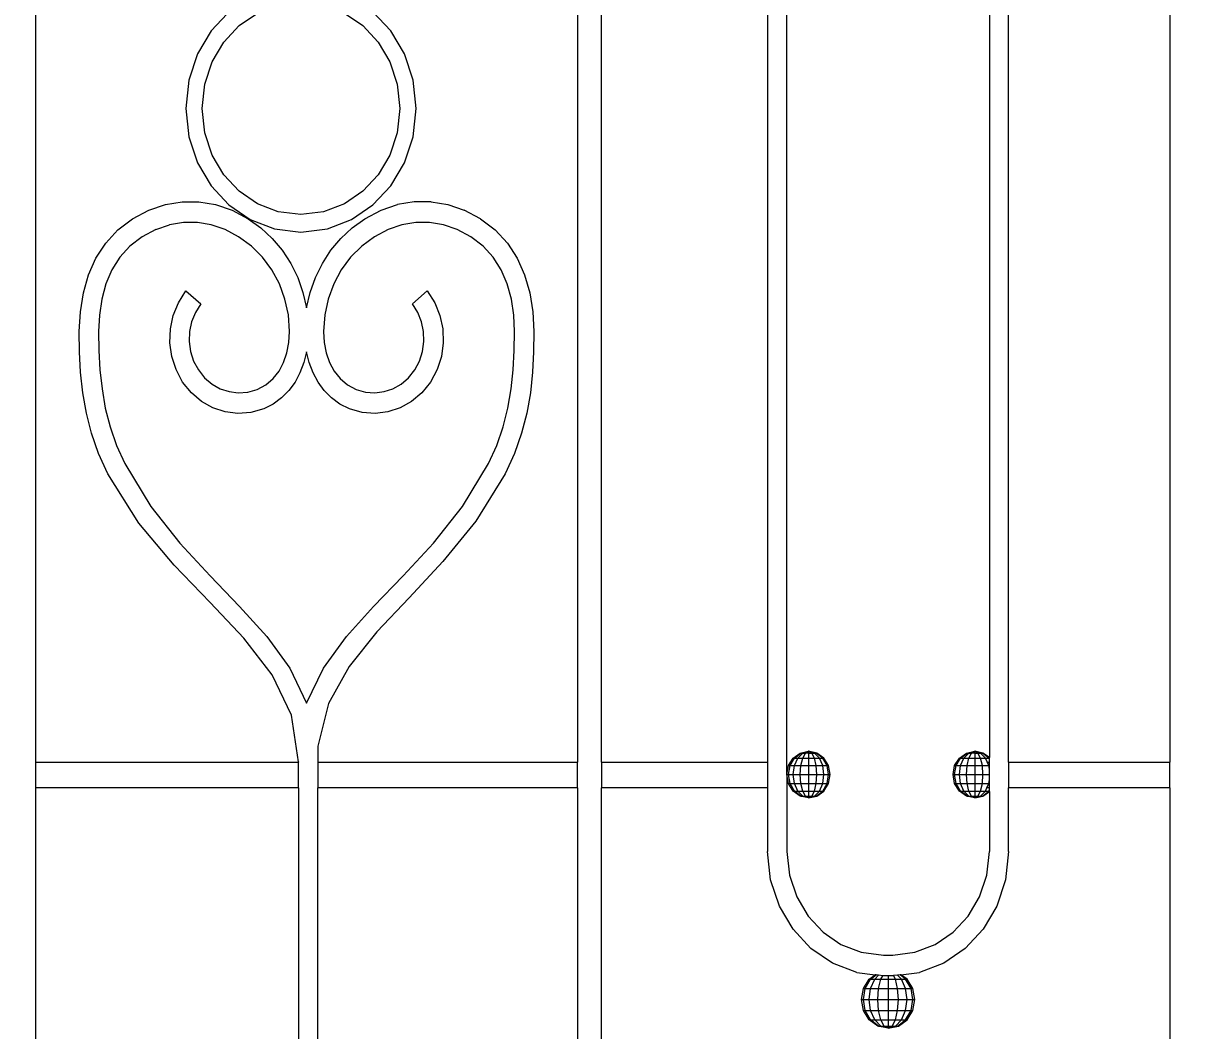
# Model space of a CAD drawing. Header units: millimetres. Extents: x 1832547 to 2001569, y -558009 to -417808.
# Drawn here: x 1914040.1 to 1914503.9, y -552524.3 to -552129.3 of the extents above; entities that cross this region are included whole.
import ezdxf

# ---------------------------------------------------------------- set-up
doc = ezdxf.new("R2010")
doc.units = ezdxf.units.MM
doc.header["$MEASUREMENT"] = 0
doc.layers.get('0').update_dxf_attribs({"linetype": 'CONTINUOUS'})
doc.layers.get('DEFPOINTS').update_dxf_attribs({"linetype": 'CONTINUOUS'})
doc.layers.add('CA.dim 08', color=8, linetype='CONTINUOUS', lineweight=13)
doc.layers.add('CA_manh 08', color=8, linetype='CONTINUOUS', lineweight=9)
doc.styles.get("Standard").update_dxf_attribs({"font": 'roman.shx'})
doc.dimstyles.new('CA 70', dxfattribs={"dimscale": 0.7, "dimtxt": 220, "dimasz": 60, "dimexe": 160, "dimexo": 0, "dimgap": 30, "dimtad": 1, "dimdec": 0, "dimrnd": 5, "dimzin": 0, "dimdsep": 46, "dimtxsty": 'Standard', "dimblk": 'ARCHTICK', "dimcen": 0.09, "dimdle": 160, "dimclrd": 256, "dimclre": 256, "dimclrt": 255, "dimadec": 0, "dimazin": 0, "dimtfac": 1, "dimtdec": 0, "dimtix": 1, "dimtmove": 2, "dimatfit": 3, "dimldrblk": 'DOT', "dimfxl": 600, "dimfxlon": 1, "dimtolj": 1, "dimtzin": 0, "dimarcsym": 0})

# ---------------------------------------------------------------- blocks, each defined once
blk = doc.blocks.new('_ArchTick')
at = {"color": 1, "linetype": 'ByBlock', "const_width": 0.15}
blk.add_lwpolyline([(-0.5, -0.5), (0.5, 0.5)], dxfattribs=at)
blk = doc.blocks.new('*D475')
at = {"layer": 'CA.dim 08', "lineweight": -2, "transparency": 16777216}
for p, q in [((1912124.45, -551787.24), (1912124.45, -552811.24)), ((1912544.45, -551899.24), (1912012.45, -551899.24)), ((1912502.02, -552699.24), (1912012.45, -552699.24))]:
    blk.add_line(p, q, dxfattribs=at)
at = {"layer": 'DEFPOINTS', "color": 0, "transparency": 16777216}
for p in [(1917028.56, -551899.24), (1912124.45, -552699.24), (1912502.02, -552699.24)]:
    blk.add_point(p, dxfattribs=at)
at = {"layer": 'CA.dim 08', "lineweight": -2, "transparency": 16777216, "xscale": 42, "yscale": 42, "zscale": 42}
for p, rotation in [((1912124.45, -551899.24), 90), ((1912124.45, -552699.24), 270)]:
    blk.add_blockref('_ArchTick', p, dxfattribs=dict(at, rotation=rotation))
at = {"layer": 'CA.dim 08', "color": 255, "transparency": 16777216, "insert": (1912026.45, -552299.24), "char_height": 154, "attachment_point": 5, "rotation": 90}
blk.add_mtext('\\A1;800', dxfattribs=at)
blk = doc.blocks.new('_DOT')
at = {"color": 1, "linetype": 'ByBlock'}
blk.add_line((-0.5, 0), (-1, 0), dxfattribs=at)
at = {"color": 1, "linetype": 'ByBlock', "const_width": 0.5}
blk.add_lwpolyline([(-0.25, 0, 1), (0.25, 0, 1)], format="xyb", close=True, dxfattribs=at)

msp = doc.modelspace()

# ---------------------------------------------------------------- linework, layer by layer
at = {"layer": 'CA_manh 08'}
for p, q in [((1914044.83, -552419.08), (1914044.83, -551906.81)), ((1914257.45, -551906.81), (1914257.45, -552419.08)), ((1914266.91, -552419.08), (1914266.91, -551906.81)), ((1914332.07, -551906.81), (1914332.07, -552419.08)), ((1914339.64, -552423.97), (1914339.64, -551907.78)), ((1914419.09, -551907.42), (1914419.09, -552417.31)), ((1914426.66, -552419.08), (1914426.66, -551906.81)), ((1914489.9, -551906.81), (1914489.9, -552419.08)), ((1914119.98, -552125.4), (1914113.66, -552132.19)), ((1914124.69, -552130.07), (1914131.89, -552125.15)), ((1914165.98, -552125.15), (1914173.18, -552130.07)), ((1914184.21, -552132.19), (1914177.21, -552124.67)), ((1914113.66, -552132.19), (1914108.32, -552141.21)), ((1914118.69, -552136.52), (1914124.69, -552130.07)), ((1914173.18, -552130.07), (1914179.18, -552136.52)), ((1914189.55, -552141.21), (1914184.21, -552132.19)), ((1914114.11, -552144.25), (1914118.69, -552136.52)), ((1914179.18, -552136.52), (1914183.76, -552144.25)), ((1914108.32, -552141.21), (1914104.91, -552151.43)), ((1914192.96, -552151.43), (1914189.55, -552141.21)), ((1914111.19, -552153.02), (1914114.11, -552144.25)), ((1914183.76, -552144.25), (1914186.68, -552153.02)), ((1914104.91, -552151.43), (1914103.72, -552162.56)), ((1914194.15, -552162.56), (1914192.96, -552151.43)), ((1914110.16, -552162.56), (1914111.19, -552153.02)), ((1914186.68, -552153.02), (1914187.71, -552162.56)), ((1914103.72, -552162.56), (1914104.91, -552173.69)), ((1914111.19, -552172.1), (1914110.16, -552162.56)), ((1914187.71, -552162.56), (1914186.68, -552172.1)), ((1914192.96, -552173.69), (1914194.15, -552162.56)), ((1914104.91, -552173.69), (1914108.32, -552183.91)), ((1914114.11, -552180.87), (1914111.19, -552172.1)), ((1914186.68, -552172.1), (1914183.76, -552180.87)), ((1914189.55, -552183.91), (1914192.96, -552173.69)), ((1914108.32, -552183.91), (1914113.66, -552192.93)), ((1914118.69, -552188.6), (1914114.11, -552180.87)), ((1914183.76, -552180.87), (1914179.18, -552188.6)), ((1914184.21, -552192.93), (1914189.55, -552183.91)), ((1914124.69, -552195.05), (1914118.69, -552188.6)), ((1914179.18, -552188.6), (1914173.18, -552195.05)), ((1914113.66, -552192.93), (1914120.66, -552200.45)), ((1914177.21, -552200.45), (1914184.21, -552192.93)), ((1914131.89, -552199.97), (1914124.69, -552195.05)), ((1914173.18, -552195.05), (1914165.98, -552199.97)), ((1914082.86, -552205.89), (1914089.24, -552202.54)), ((1914089.24, -552202.54), (1914095.72, -552200.31)), ((1914095.72, -552200.31), (1914102.28, -552199.19)), ((1914102.28, -552199.19), (1914108.86, -552199.19)), ((1914108.86, -552199.19), (1914115.42, -552200.31)), ((1914115.42, -552200.31), (1914121.91, -552202.54)), ((1914120.66, -552200.45), (1914129.06, -552206.19)), ((1914121.91, -552202.54), (1914128.28, -552205.89)), ((1914140.05, -552203.11), (1914131.89, -552199.97)), ((1914165.98, -552199.97), (1914157.82, -552203.11)), ((1914168.81, -552206.19), (1914177.21, -552200.45)), ((1914174, -552205.89), (1914180.38, -552202.54)), ((1914180.38, -552202.54), (1914186.86, -552200.31)), ((1914193.42, -552199.19), (1914186.86, -552200.31)), ((1914200, -552199.19), (1914193.42, -552199.19)), ((1914200, -552199.19), (1914206.56, -552200.31)), ((1914206.56, -552200.31), (1914213.05, -552202.54)), ((1914219.42, -552205.89), (1914213.05, -552202.54)), ((1914077.08, -552210.26), (1914082.86, -552205.89)), ((1914128.28, -552205.89), (1914133.25, -552209.44)), ((1914129.06, -552206.19), (1914138.57, -552209.84)), ((1914148.94, -552204.21), (1914140.05, -552203.11)), ((1914157.82, -552203.11), (1914148.94, -552204.21)), ((1914159.3, -552209.84), (1914168.81, -552206.19)), ((1914169.04, -552209.44), (1914174, -552205.89)), ((1914219.42, -552205.89), (1914225.2, -552210.26)), ((1914072.3, -552215.46), (1914077.08, -552210.26)), ((1914091.99, -552210.11), (1914086.65, -552212.93)), ((1914091.99, -552210.11), (1914097.4, -552208.23)), ((1914102.85, -552207.29), (1914097.4, -552208.23)), ((1914108.31, -552207.29), (1914102.85, -552207.29)), ((1914113.75, -552208.23), (1914108.31, -552207.29)), ((1914119.16, -552210.11), (1914113.75, -552208.23)), ((1914124.49, -552212.93), (1914119.16, -552210.11)), ((1914133.25, -552209.44), (1914137.7, -552213.58)), ((1914138.57, -552209.84), (1914148.94, -552211.13)), ((1914148.94, -552211.13), (1914159.3, -552209.84)), ((1914164.59, -552213.58), (1914169.04, -552209.44)), ((1914183.13, -552210.11), (1914177.79, -552212.93)), ((1914188.53, -552208.23), (1914183.13, -552210.11)), ((1914193.98, -552207.29), (1914188.53, -552208.23)), ((1914199.44, -552207.29), (1914193.98, -552207.29)), ((1914204.88, -552208.23), (1914199.44, -552207.29)), ((1914210.29, -552210.11), (1914204.88, -552208.23)), ((1914215.63, -552212.93), (1914210.29, -552210.11)), ((1914225.2, -552210.26), (1914229.98, -552215.46)), ((1914068.48, -552221.38), (1914072.3, -552215.46)), ((1914086.65, -552212.93), (1914081.81, -552216.6)), ((1914129.5, -552216.6), (1914124.49, -552212.93)), ((1914137.7, -552213.58), (1914141.6, -552218.25)), ((1914160.68, -552218.25), (1914164.59, -552213.58)), ((1914177.79, -552212.93), (1914172.79, -552216.6)), ((1914220.48, -552216.6), (1914215.63, -552212.93)), ((1914229.98, -552215.46), (1914233.8, -552221.38)), ((1914077.85, -552220.98), (1914074.73, -552225.96)), ((1914081.81, -552216.6), (1914077.85, -552220.98)), ((1914133.86, -552220.98), (1914129.5, -552216.6)), ((1914137.55, -552225.96), (1914133.86, -552220.98)), ((1914141.6, -552218.25), (1914144.93, -552223.37)), ((1914157.35, -552223.37), (1914160.68, -552218.25)), ((1914168.42, -552220.98), (1914164.74, -552225.96)), ((1914172.79, -552216.6), (1914168.42, -552220.98)), ((1914224.43, -552220.98), (1914220.48, -552216.6)), ((1914227.56, -552225.96), (1914224.43, -552220.98)), ((1914065.58, -552227.92), (1914068.48, -552221.38)), ((1914144.93, -552223.37), (1914147.65, -552228.89)), ((1914154.63, -552228.89), (1914157.35, -552223.37)), ((1914233.8, -552221.38), (1914236.7, -552227.92)), ((1914063.55, -552234.96), (1914065.58, -552227.92)), ((1914074.73, -552225.96), (1914072.39, -552231.47)), ((1914140.49, -552231.45), (1914137.55, -552225.96)), ((1914147.65, -552228.89), (1914149.73, -552234.75)), ((1914152.55, -552234.75), (1914154.63, -552228.89)), ((1914164.74, -552225.96), (1914161.79, -552231.45)), ((1914229.9, -552231.47), (1914227.56, -552225.96)), ((1914236.7, -552227.92), (1914238.73, -552234.96)), ((1914062.36, -552242.4), (1914063.55, -552234.96)), ((1914072.39, -552231.47), (1914070.77, -552237.4)), ((1914100.84, -552238.8), (1914103.78, -552234.17)), ((1914103.78, -552234.17), (1914109.63, -552239.32)), ((1914142.66, -552237.37), (1914140.49, -552231.45)), ((1914149.73, -552234.75), (1914151.14, -552240.87)), ((1914151.14, -552240.87), (1914152.55, -552234.75)), ((1914161.79, -552231.45), (1914159.63, -552237.37)), ((1914192.65, -552239.32), (1914198.5, -552234.17)), ((1914198.5, -552234.17), (1914201.44, -552238.8)), ((1914231.51, -552237.4), (1914229.9, -552231.47)), ((1914238.73, -552234.96), (1914239.93, -552242.4)), ((1914070.77, -552237.4), (1914069.83, -552243.66)), ((1914098.82, -552243.83), (1914100.84, -552238.8)), ((1914109.63, -552239.32), (1914107.5, -552242.68)), ((1914143.99, -552243.62), (1914142.66, -552237.37)), ((1914159.63, -552237.37), (1914158.3, -552243.62)), ((1914194.78, -552242.68), (1914192.65, -552239.32)), ((1914201.44, -552238.8), (1914203.47, -552243.83)), ((1914232.45, -552243.66), (1914231.51, -552237.4)), ((1914061.94, -552250.11), (1914062.36, -552242.4)), ((1914069.83, -552243.66), (1914069.51, -552250.17)), ((1914097.7, -552249.12), (1914098.82, -552243.83)), ((1914107.5, -552242.68), (1914106.03, -552246.32)), ((1914144.44, -552250.1), (1914143.99, -552243.62)), ((1914158.3, -552243.62), (1914157.85, -552250.1)), ((1914196.26, -552246.32), (1914194.78, -552242.68)), ((1914203.47, -552243.83), (1914204.58, -552249.12)), ((1914232.77, -552250.17), (1914232.45, -552243.66)), ((1914239.93, -552242.4), (1914240.34, -552250.11)), ((1914106.03, -552246.32), (1914105.22, -552250.15)), ((1914197.07, -552250.15), (1914196.26, -552246.32)), ((1914062.04, -552258.13), (1914061.94, -552250.11)), ((1914069.51, -552250.17), (1914069.61, -552257.6)), ((1914097.51, -552254.52), (1914097.7, -552249.12)), ((1914105.22, -552250.15), (1914105.07, -552254.05)), ((1914144.19, -552254.43), (1914144.44, -552250.1)), ((1914157.85, -552250.1), (1914158.1, -552254.43)), ((1914197.22, -552254.05), (1914197.07, -552250.15)), ((1914204.58, -552249.12), (1914204.77, -552254.52)), ((1914232.67, -552257.6), (1914232.77, -552250.17)), ((1914240.34, -552250.11), (1914240.24, -552258.13)), ((1914062.47, -552266.13), (1914062.04, -552258.13)), ((1914069.61, -552257.6), (1914070.04, -552265.11)), ((1914098.25, -552259.88), (1914097.51, -552254.52)), ((1914105.07, -552254.05), (1914105.59, -552257.94)), ((1914105.59, -552257.94), (1914106.8, -552261.7)), ((1914143.42, -552258.51), (1914144.19, -552254.43)), ((1914151.14, -552258.13), (1914150.08, -552262.33)), ((1914152.21, -552262.33), (1914151.14, -552258.13)), ((1914158.1, -552254.43), (1914158.86, -552258.51)), ((1914195.49, -552261.7), (1914196.69, -552257.94)), ((1914196.69, -552257.94), (1914197.22, -552254.05)), ((1914204.77, -552254.52), (1914204.04, -552259.88)), ((1914232.25, -552265.11), (1914232.67, -552257.6)), ((1914240.24, -552258.13), (1914239.82, -552266.13)), ((1914099.91, -552265.07), (1914098.25, -552259.88)), ((1914106.8, -552261.7), (1914108.68, -552265.22)), ((1914140.35, -552265.68), (1914142.15, -552262.29)), ((1914142.15, -552262.29), (1914143.42, -552258.51)), ((1914150.08, -552262.33), (1914148.56, -552266.3)), ((1914153.72, -552266.3), (1914152.21, -552262.33)), ((1914158.86, -552258.51), (1914160.14, -552262.29)), ((1914160.14, -552262.29), (1914161.94, -552265.68)), ((1914193.6, -552265.22), (1914195.49, -552261.7)), ((1914204.04, -552259.88), (1914202.37, -552265.07)), ((1914063.32, -552274.12), (1914062.47, -552266.13)), ((1914070.04, -552265.11), (1914070.86, -552272.64)), ((1914102.51, -552269.93), (1914099.91, -552265.07)), ((1914108.68, -552265.22), (1914111.15, -552268.29)), ((1914138.01, -552268.61), (1914140.35, -552265.68)), ((1914148.56, -552266.3), (1914146.61, -552269.96)), ((1914155.68, -552269.96), (1914153.72, -552266.3)), ((1914161.94, -552265.68), (1914164.27, -552268.61)), ((1914191.14, -552268.29), (1914193.6, -552265.22)), ((1914202.37, -552265.07), (1914199.77, -552269.93)), ((1914231.43, -552272.64), (1914232.25, -552265.11)), ((1914239.82, -552266.13), (1914238.96, -552274.12)), ((1914105.92, -552274.17), (1914102.51, -552269.93)), ((1914111.15, -552268.29), (1914114.04, -552270.75)), ((1914114.04, -552270.75), (1914117.27, -552272.58)), ((1914131.7, -552272.83), (1914135.13, -552271.02)), ((1914135.13, -552271.02), (1914138.01, -552268.61)), ((1914146.61, -552269.96), (1914144.21, -552273.27)), ((1914158.08, -552273.27), (1914155.68, -552269.96)), ((1914164.27, -552268.61), (1914167.15, -552271.02)), ((1914167.15, -552271.02), (1914170.58, -552272.83)), ((1914185.02, -552272.58), (1914188.24, -552270.75)), ((1914188.24, -552270.75), (1914191.14, -552268.29)), ((1914199.77, -552269.93), (1914196.36, -552274.17)), ((1914064.72, -552282.1), (1914063.32, -552274.12)), ((1914070.86, -552272.64), (1914072.16, -552280.14)), ((1914109.93, -552277.57), (1914105.92, -552274.17)), ((1914117.27, -552272.58), (1914120.74, -552273.72)), ((1914120.74, -552273.72), (1914124.36, -552274.17)), ((1914124.36, -552274.17), (1914128.05, -552273.88)), ((1914128.05, -552273.88), (1914131.7, -552272.83)), ((1914141.36, -552276.17), (1914138.07, -552278.58)), ((1914144.21, -552273.27), (1914141.36, -552276.17)), ((1914160.92, -552276.17), (1914158.08, -552273.27)), ((1914164.21, -552278.58), (1914160.92, -552276.17)), ((1914170.58, -552272.83), (1914174.24, -552273.88)), ((1914174.24, -552273.88), (1914177.92, -552274.17)), ((1914177.92, -552274.17), (1914181.55, -552273.72)), ((1914181.55, -552273.72), (1914185.02, -552272.58)), ((1914196.36, -552274.17), (1914192.36, -552277.57)), ((1914230.12, -552280.14), (1914231.43, -552272.64)), ((1914238.96, -552274.12), (1914237.57, -552282.1)), ((1914072.16, -552280.14), (1914074.03, -552287.56)), ((1914114.4, -552280.08), (1914109.93, -552277.57)), ((1914119.2, -552281.67), (1914114.4, -552280.08)), ((1914134.35, -552280.45), (1914129.31, -552281.9)), ((1914138.07, -552278.58), (1914134.35, -552280.45)), ((1914167.94, -552280.45), (1914164.21, -552278.58)), ((1914172.98, -552281.9), (1914167.94, -552280.45)), ((1914187.89, -552280.08), (1914183.08, -552281.67)), ((1914192.36, -552277.57), (1914187.89, -552280.08)), ((1914228.26, -552287.56), (1914230.12, -552280.14)), ((1914066.75, -552290.06), (1914064.72, -552282.1)), ((1914124.22, -552282.29), (1914119.2, -552281.67)), ((1914129.31, -552281.9), (1914124.22, -552282.29)), ((1914178.07, -552282.29), (1914172.98, -552281.9)), ((1914183.08, -552281.67), (1914178.07, -552282.29)), ((1914237.57, -552282.1), (1914235.53, -552290.06)), ((1914069.53, -552298), (1914066.75, -552290.06)), ((1914074.03, -552287.56), (1914076.53, -552294.85)), ((1914225.75, -552294.85), (1914228.26, -552287.56)), ((1914235.53, -552290.06), (1914232.75, -552298)), ((1914076.53, -552294.85), (1914079.77, -552301.97)), ((1914222.52, -552301.97), (1914225.75, -552294.85)), ((1914073.16, -552305.93), (1914069.53, -552298)), ((1914232.75, -552298), (1914229.13, -552305.93)), ((1914079.77, -552301.97), (1914089.99, -552318.76)), ((1914212.29, -552318.76), (1914222.52, -552301.97)), ((1914085.33, -552325.31), (1914073.16, -552305.93)), ((1914229.13, -552305.93), (1914217.63, -552324.48)), ((1914089.99, -552318.76), (1914101.39, -552333.21)), ((1914200.9, -552333.21), (1914212.29, -552318.76)), ((1914099.14, -552341.81), (1914085.33, -552325.31)), ((1914217.63, -552324.48), (1914204.67, -552340.39)), ((1914101.39, -552333.21), (1914113.25, -552346.05)), ((1914189.03, -552346.05), (1914200.9, -552333.21)), ((1914204.67, -552340.39), (1914191.34, -552354.58)), ((1914113.31, -552356.51), (1914099.14, -552341.81)), ((1914113.25, -552346.05), (1914124.87, -552358)), ((1914177.42, -552358), (1914189.03, -552346.05)), ((1914191.34, -552354.58), (1914178.69, -552367.98)), ((1914126.55, -552370.49), (1914113.31, -552356.51)), ((1914124.87, -552358), (1914135.53, -552369.81)), ((1914166.76, -552369.81), (1914177.42, -552358)), ((1914178.69, -552367.98), (1914167.81, -552381.53)), ((1914137.61, -552384.84), (1914126.55, -552370.49)), ((1914135.53, -552369.81), (1914144.52, -552382.21)), ((1914157.76, -552382.21), (1914166.76, -552369.81)), ((1914144.52, -552382.21), (1914151.14, -552395.92)), ((1914151.14, -552395.92), (1914157.76, -552382.21)), ((1914167.81, -552381.53), (1914159.76, -552396.15)), ((1914145.19, -552400.63), (1914137.61, -552384.84)), ((1914159.76, -552396.15), (1914155.6, -552412.77)), ((1914148.04, -552418.94), (1914145.19, -552400.63)), ((1914155.6, -552412.77), (1914155.6, -552419.08)), ((1914342.13, -552417.5), (1914344.9, -552415.52)), ((1914342.59, -552417.5), (1914345.14, -552415.52)), ((1914343.9, -552417.5), (1914345.85, -552415.52)), ((1914344.9, -552415.52), (1914348.15, -552414.83)), ((1914344.9, -552415.52), (1914345.14, -552415.52)), ((1914345.14, -552415.52), (1914348.15, -552414.83)), ((1914345.14, -552415.52), (1914345.85, -552415.52)), ((1914345.85, -552415.52), (1914348.15, -552414.83)), ((1914345.85, -552415.52), (1914346.91, -552415.52)), ((1914345.85, -552417.5), (1914346.91, -552415.52)), ((1914346.91, -552415.52), (1914348.15, -552414.83)), ((1914348.15, -552415.52), (1914346.91, -552415.52)), ((1914348.15, -552414.83), (1914348.15, -552415.52)), ((1914349.4, -552415.52), (1914348.15, -552414.83)), ((1914350.46, -552415.52), (1914348.15, -552414.83)), ((1914351.16, -552415.52), (1914348.15, -552414.83)), ((1914351.41, -552415.52), (1914348.15, -552414.83)), ((1914348.15, -552415.52), (1914349.4, -552415.52)), ((1914348.15, -552415.52), (1914348.15, -552417.5)), ((1914349.4, -552415.52), (1914350.46, -552415.52)), ((1914350.46, -552417.5), (1914349.4, -552415.52)), ((1914350.46, -552415.52), (1914351.16, -552415.52)), ((1914352.41, -552417.5), (1914350.46, -552415.52)), ((1914351.16, -552415.52), (1914351.41, -552415.52)), ((1914353.72, -552417.5), (1914351.16, -552415.52)), ((1914354.17, -552417.5), (1914351.41, -552415.52)), ((1914407.32, -552417.5), (1914410.08, -552415.52)), ((1914407.78, -552417.5), (1914410.33, -552415.52)), ((1914409.08, -552417.5), (1914411.04, -552415.52)), ((1914410.08, -552415.52), (1914413.34, -552414.83)), ((1914410.08, -552415.52), (1914410.33, -552415.52)), ((1914410.33, -552415.52), (1914413.34, -552414.83)), ((1914410.33, -552415.52), (1914411.04, -552415.52)), ((1914411.04, -552415.52), (1914413.34, -552414.83)), ((1914411.04, -552415.52), (1914412.09, -552415.52)), ((1914411.04, -552417.5), (1914412.09, -552415.52)), ((1914412.09, -552415.52), (1914413.34, -552414.83)), ((1914413.34, -552415.52), (1914412.09, -552415.52)), ((1914413.34, -552414.83), (1914413.34, -552415.52)), ((1914414.59, -552415.52), (1914413.34, -552414.83)), ((1914415.64, -552415.52), (1914413.34, -552414.83)), ((1914416.35, -552415.52), (1914413.34, -552414.83)), ((1914416.6, -552415.52), (1914413.34, -552414.83)), ((1914413.34, -552415.52), (1914414.59, -552415.52)), ((1914413.34, -552415.52), (1914413.34, -552417.5)), ((1914414.59, -552415.52), (1914415.64, -552415.52)), ((1914415.64, -552417.5), (1914414.59, -552415.52)), ((1914415.64, -552415.52), (1914416.35, -552415.52)), ((1914417.59, -552417.5), (1914415.64, -552415.52)), ((1914416.35, -552415.52), (1914416.6, -552415.52)), ((1914418.9, -552417.5), (1914416.35, -552415.52)), ((1914419.09, -552417.31), (1914416.6, -552415.52)), ((1914044.83, -552419.08), (1914148.04, -552419.08)), ((1914044.83, -552429.24), (1914044.83, -552419.08)), ((1914148.04, -552418.94), (1914148.04, -552419.08)), ((1914148.04, -552429.24), (1914148.04, -552419.08)), ((1914155.6, -552419.08), (1914257.45, -552419.08)), ((1914155.6, -552419.08), (1914155.6, -552429.24)), ((1914257.45, -552429.24), (1914257.45, -552419.08)), ((1914266.91, -552419.08), (1914332.07, -552419.08)), ((1914266.91, -552419.08), (1914266.91, -552429.24)), ((1914332.07, -552419.08), (1914332.07, -552429.24)), ((1914339.64, -552423.97), (1914340.29, -552420.47)), ((1914340.29, -552420.47), (1914342.13, -552417.5)), ((1914340.29, -552420.47), (1914340.89, -552420.47)), ((1914340.29, -552423.97), (1914340.89, -552420.47)), ((1914340.89, -552420.47), (1914342.59, -552417.5)), ((1914340.89, -552420.47), (1914342.59, -552420.47)), ((1914342.59, -552417.5), (1914342.13, -552417.5)), ((1914342.13, -552423.97), (1914342.59, -552420.47)), ((1914342.59, -552417.5), (1914343.9, -552417.5)), ((1914342.59, -552420.47), (1914343.9, -552417.5)), ((1914342.59, -552420.47), (1914345.14, -552420.47)), ((1914343.9, -552417.5), (1914345.85, -552417.5)), ((1914344.9, -552423.97), (1914345.14, -552420.47)), ((1914345.14, -552420.47), (1914345.85, -552417.5)), ((1914345.14, -552420.47), (1914348.15, -552420.47)), ((1914345.85, -552417.5), (1914348.15, -552417.5)), ((1914348.15, -552417.5), (1914350.46, -552417.5)), ((1914348.15, -552417.5), (1914348.15, -552420.47)), ((1914348.15, -552420.47), (1914351.16, -552420.47)), ((1914348.15, -552420.47), (1914348.15, -552423.97)), ((1914350.46, -552417.5), (1914352.41, -552417.5)), ((1914351.16, -552420.47), (1914350.46, -552417.5)), ((1914351.16, -552420.47), (1914353.72, -552420.47)), ((1914351.41, -552423.97), (1914351.16, -552420.47)), ((1914352.41, -552417.5), (1914353.72, -552417.5)), ((1914353.72, -552420.47), (1914352.41, -552417.5)), ((1914353.72, -552417.5), (1914354.17, -552417.5)), ((1914355.42, -552420.47), (1914353.72, -552417.5)), ((1914353.72, -552420.47), (1914355.42, -552420.47)), ((1914354.17, -552423.97), (1914353.72, -552420.47)), ((1914356.02, -552420.47), (1914354.17, -552417.5)), ((1914355.42, -552420.47), (1914356.02, -552420.47)), ((1914356.02, -552423.97), (1914355.42, -552420.47)), ((1914356.67, -552423.97), (1914356.02, -552420.47)), ((1914404.83, -552423.97), (1914405.47, -552420.47)), ((1914405.47, -552420.47), (1914407.32, -552417.5)), ((1914405.47, -552420.47), (1914406.07, -552420.47)), ((1914405.47, -552423.97), (1914406.07, -552420.47)), ((1914406.07, -552420.47), (1914407.78, -552417.5)), ((1914406.07, -552420.47), (1914407.78, -552420.47)), ((1914407.78, -552417.5), (1914407.32, -552417.5)), ((1914407.32, -552423.97), (1914407.78, -552420.47)), ((1914407.78, -552417.5), (1914409.08, -552417.5)), ((1914407.78, -552420.47), (1914409.08, -552417.5)), ((1914407.78, -552420.47), (1914410.33, -552420.47)), ((1914409.08, -552417.5), (1914411.04, -552417.5)), ((1914410.08, -552423.97), (1914410.33, -552420.47)), ((1914410.33, -552420.47), (1914411.04, -552417.5)), ((1914410.33, -552420.47), (1914413.34, -552420.47)), ((1914411.04, -552417.5), (1914413.34, -552417.5)), ((1914413.34, -552417.5), (1914415.64, -552417.5)), ((1914413.34, -552417.5), (1914413.34, -552420.47)), ((1914413.34, -552420.47), (1914416.35, -552420.47)), ((1914413.34, -552420.47), (1914413.34, -552423.97)), ((1914415.64, -552417.5), (1914417.59, -552417.5)), ((1914416.35, -552420.47), (1914415.64, -552417.5)), ((1914416.35, -552420.47), (1914418.9, -552420.47)), ((1914416.6, -552423.97), (1914416.35, -552420.47)), ((1914417.59, -552417.5), (1914418.9, -552417.5)), ((1914418.9, -552420.47), (1914417.59, -552417.5)), ((1914418.41, -552419.08), (1914419.09, -552419.08)), ((1914418.9, -552417.5), (1914419.09, -552417.5)), ((1914419.09, -552417.84), (1914418.9, -552417.5)), ((1914418.9, -552420.47), (1914419.09, -552420.47)), ((1914419.09, -552421.94), (1914418.9, -552420.47)), ((1914419.09, -552417.5), (1914419.09, -552417.31)), ((1914419.09, -552417.84), (1914419.09, -552417.5)), ((1914419.09, -552419.08), (1914419.09, -552417.84)), ((1914419.09, -552420.47), (1914419.09, -552419.08)), ((1914419.09, -552421.94), (1914419.09, -552420.47)), ((1914426.66, -552419.08), (1914489.9, -552419.08)), ((1914426.66, -552419.08), (1914426.66, -552429.24)), ((1914489.9, -552429.24), (1914489.9, -552419.08)), ((1914339.64, -552423.97), (1914340.29, -552423.97)), ((1914340.29, -552427.47), (1914339.64, -552423.97)), ((1914339.64, -552423.97), (1914339.64, -552454.11)), ((1914340.29, -552423.97), (1914342.13, -552423.97)), ((1914340.89, -552427.47), (1914340.29, -552423.97)), ((1914342.13, -552423.97), (1914344.9, -552423.97)), ((1914342.59, -552427.47), (1914342.13, -552423.97)), ((1914344.9, -552423.97), (1914348.15, -552423.97)), ((1914345.14, -552427.47), (1914344.9, -552423.97)), ((1914348.15, -552423.97), (1914351.41, -552423.97)), ((1914348.15, -552423.97), (1914348.15, -552427.47)), ((1914351.16, -552427.47), (1914351.41, -552423.97)), ((1914351.41, -552423.97), (1914354.17, -552423.97)), ((1914353.72, -552427.47), (1914354.17, -552423.97)), ((1914354.17, -552423.97), (1914356.02, -552423.97)), ((1914355.42, -552427.47), (1914356.02, -552423.97)), ((1914356.02, -552423.97), (1914356.67, -552423.97)), ((1914356.02, -552427.47), (1914356.67, -552423.97)), ((1914404.83, -552423.97), (1914405.47, -552423.97)), ((1914405.47, -552427.47), (1914404.83, -552423.97)), ((1914405.47, -552423.97), (1914407.32, -552423.97)), ((1914406.07, -552427.47), (1914405.47, -552423.97)), ((1914407.32, -552423.97), (1914410.08, -552423.97)), ((1914407.78, -552427.47), (1914407.32, -552423.97)), ((1914410.08, -552423.97), (1914413.34, -552423.97)), ((1914410.33, -552427.47), (1914410.08, -552423.97)), ((1914413.34, -552423.97), (1914416.6, -552423.97)), ((1914413.34, -552423.97), (1914413.34, -552427.47)), ((1914416.35, -552427.47), (1914416.6, -552423.97)), ((1914416.6, -552423.97), (1914419.09, -552423.97)), ((1914419.09, -552423.97), (1914419.09, -552421.94)), ((1914419.09, -552426), (1914419.09, -552423.97)), ((1914148.04, -552429.24), (1914044.83, -552429.24)), ((1914044.83, -552529.24), (1914044.83, -552429.24)), ((1914148.04, -552429.24), (1914148.04, -552529.24)), ((1914257.45, -552429.24), (1914155.6, -552429.24)), ((1914155.6, -552529.24), (1914155.6, -552429.24)), ((1914257.45, -552429.24), (1914257.45, -552529.24)), ((1914266.91, -552529.24), (1914266.91, -552429.24)), ((1914332.07, -552429.24), (1914266.91, -552429.24)), ((1914332.07, -552429.24), (1914332.07, -552454.15)), ((1914340.29, -552427.47), (1914340.89, -552427.47)), ((1914342.13, -552430.44), (1914340.29, -552427.47)), ((1914340.89, -552427.47), (1914342.59, -552427.47)), ((1914342.59, -552430.44), (1914340.89, -552427.47)), ((1914342.59, -552427.47), (1914345.14, -552427.47)), ((1914343.9, -552430.44), (1914342.59, -552427.47)), ((1914345.14, -552427.47), (1914348.15, -552427.47)), ((1914345.85, -552430.44), (1914345.14, -552427.47)), ((1914348.15, -552427.47), (1914351.16, -552427.47)), ((1914348.15, -552427.47), (1914348.15, -552430.44)), ((1914350.46, -552430.44), (1914351.16, -552427.47)), ((1914351.16, -552427.47), (1914353.72, -552427.47)), ((1914352.41, -552430.44), (1914353.72, -552427.47)), ((1914353.72, -552427.47), (1914355.42, -552427.47)), ((1914353.72, -552430.44), (1914355.42, -552427.47)), ((1914354.17, -552430.44), (1914356.02, -552427.47)), ((1914355.42, -552427.47), (1914356.02, -552427.47)), ((1914405.47, -552427.47), (1914406.07, -552427.47)), ((1914407.32, -552430.44), (1914405.47, -552427.47)), ((1914406.07, -552427.47), (1914407.78, -552427.47)), ((1914407.78, -552430.44), (1914406.07, -552427.47)), ((1914407.78, -552427.47), (1914410.33, -552427.47)), ((1914409.08, -552430.44), (1914407.78, -552427.47)), ((1914410.33, -552427.47), (1914413.34, -552427.47)), ((1914411.04, -552430.44), (1914410.33, -552427.47)), ((1914413.34, -552427.47), (1914416.35, -552427.47)), ((1914413.34, -552427.47), (1914413.34, -552430.44)), ((1914415.64, -552430.44), (1914416.35, -552427.47)), ((1914416.35, -552427.47), (1914418.9, -552427.47)), ((1914417.59, -552430.44), (1914418.13, -552429.24)), ((1914418.13, -552429.24), (1914418.9, -552427.47)), ((1914419.09, -552429.24), (1914418.13, -552429.24)), ((1914418.9, -552427.47), (1914419.09, -552426)), ((1914418.9, -552427.47), (1914419.09, -552427.47)), ((1914419.09, -552427.47), (1914419.09, -552426)), ((1914419.09, -552429.24), (1914419.09, -552427.47)), ((1914419.09, -552430.1), (1914419.09, -552429.24)), ((1914426.66, -552454.15), (1914426.66, -552429.24)), ((1914489.9, -552429.24), (1914426.66, -552429.24)), ((1914489.9, -552429.24), (1914489.9, -552529.24)), ((1914342.13, -552430.44), (1914342.59, -552430.44)), ((1914344.9, -552432.42), (1914342.13, -552430.44)), ((1914342.59, -552430.44), (1914343.9, -552430.44)), ((1914345.14, -552432.42), (1914342.59, -552430.44)), ((1914343.9, -552430.44), (1914345.85, -552430.44)), ((1914345.85, -552432.42), (1914343.9, -552430.44)), ((1914345.14, -552432.42), (1914344.9, -552432.42)), ((1914348.15, -552433.11), (1914344.9, -552432.42)), ((1914345.14, -552432.42), (1914345.85, -552432.42)), ((1914348.15, -552433.11), (1914345.14, -552432.42)), ((1914345.85, -552430.44), (1914348.15, -552430.44)), ((1914346.91, -552432.42), (1914345.85, -552430.44)), ((1914345.85, -552432.42), (1914346.91, -552432.42)), ((1914348.15, -552433.11), (1914345.85, -552432.42)), ((1914346.91, -552432.42), (1914348.15, -552432.42)), ((1914348.15, -552433.11), (1914346.91, -552432.42)), ((1914348.15, -552430.44), (1914350.46, -552430.44)), ((1914348.15, -552430.44), (1914348.15, -552432.42)), ((1914348.15, -552432.42), (1914349.4, -552432.42)), ((1914348.15, -552433.11), (1914349.4, -552432.42)), ((1914348.15, -552432.42), (1914348.15, -552433.11)), ((1914348.15, -552433.11), (1914350.46, -552432.42)), ((1914348.15, -552433.11), (1914351.16, -552432.42)), ((1914348.15, -552433.11), (1914351.41, -552432.42)), ((1914349.4, -552432.42), (1914350.46, -552430.44)), ((1914349.4, -552432.42), (1914350.46, -552432.42)), ((1914350.46, -552430.44), (1914352.41, -552430.44)), ((1914350.46, -552432.42), (1914352.41, -552430.44)), ((1914350.46, -552432.42), (1914351.16, -552432.42)), ((1914351.16, -552432.42), (1914353.72, -552430.44)), ((1914351.16, -552432.42), (1914351.41, -552432.42)), ((1914351.41, -552432.42), (1914354.17, -552430.44)), ((1914352.41, -552430.44), (1914353.72, -552430.44)), ((1914353.72, -552430.44), (1914354.17, -552430.44)), ((1914407.32, -552430.44), (1914407.78, -552430.44)), ((1914410.08, -552432.42), (1914407.32, -552430.44)), ((1914407.78, -552430.44), (1914409.08, -552430.44)), ((1914410.33, -552432.42), (1914407.78, -552430.44)), ((1914409.08, -552430.44), (1914411.04, -552430.44)), ((1914411.04, -552432.42), (1914409.08, -552430.44)), ((1914410.33, -552432.42), (1914410.08, -552432.42)), ((1914413.34, -552433.11), (1914410.08, -552432.42)), ((1914410.33, -552432.42), (1914411.04, -552432.42)), ((1914413.34, -552433.11), (1914410.33, -552432.42)), ((1914411.04, -552430.44), (1914413.34, -552430.44)), ((1914412.09, -552432.42), (1914411.04, -552430.44)), ((1914411.04, -552432.42), (1914412.09, -552432.42)), ((1914413.34, -552433.11), (1914411.04, -552432.42)), ((1914412.09, -552432.42), (1914413.34, -552432.42)), ((1914413.34, -552433.11), (1914412.09, -552432.42)), ((1914413.34, -552430.44), (1914415.64, -552430.44)), ((1914413.34, -552430.44), (1914413.34, -552432.42)), ((1914413.34, -552432.42), (1914414.59, -552432.42)), ((1914413.34, -552433.11), (1914414.59, -552432.42)), ((1914413.34, -552432.42), (1914413.34, -552433.11)), ((1914413.34, -552433.11), (1914415.64, -552432.42)), ((1914413.34, -552433.11), (1914416.35, -552432.42)), ((1914413.34, -552433.11), (1914416.6, -552432.42)), ((1914414.59, -552432.42), (1914415.64, -552430.44)), ((1914414.59, -552432.42), (1914415.64, -552432.42)), ((1914415.64, -552430.44), (1914417.59, -552430.44)), ((1914415.64, -552432.42), (1914417.59, -552430.44)), ((1914415.64, -552432.42), (1914416.35, -552432.42)), ((1914416.35, -552432.42), (1914418.9, -552430.44)), ((1914416.35, -552432.42), (1914416.6, -552432.42)), ((1914416.6, -552432.42), (1914419.09, -552430.63)), ((1914417.59, -552430.44), (1914418.9, -552430.44)), ((1914418.9, -552430.44), (1914419.09, -552430.1)), ((1914418.9, -552430.44), (1914419.09, -552430.44)), ((1914419.09, -552430.44), (1914419.09, -552430.1)), ((1914419.09, -552430.63), (1914419.09, -552430.44)), ((1914419.09, -552430.63), (1914419.09, -552454.11)), ((1914333.27, -552465.32), (1914332.07, -552454.15)), ((1914339.64, -552454.11), (1914340.64, -552463.43)), ((1914418.09, -552463.43), (1914419.09, -552454.11)), ((1914426.66, -552454.15), (1914425.46, -552465.32)), ((1914336.69, -552475.58), (1914333.27, -552465.32)), ((1914340.64, -552463.43), (1914343.49, -552471.99)), ((1914415.24, -552471.99), (1914418.09, -552463.43)), ((1914425.46, -552465.32), (1914422.04, -552475.58)), ((1914342.06, -552484.64), (1914336.69, -552475.58)), ((1914343.49, -552471.99), (1914347.96, -552479.54)), ((1914410.77, -552479.54), (1914415.24, -552471.99)), ((1914422.04, -552475.58), (1914416.68, -552484.64)), ((1914347.96, -552479.54), (1914353.83, -552485.84)), ((1914404.9, -552485.84), (1914410.77, -552479.54)), ((1914349.09, -552492.19), (1914342.06, -552484.64)), ((1914416.68, -552484.64), (1914409.64, -552492.19)), ((1914353.83, -552485.84), (1914360.86, -552490.65)), ((1914397.87, -552490.65), (1914404.9, -552485.84)), ((1914357.52, -552497.95), (1914349.09, -552492.19)), ((1914360.86, -552490.65), (1914368.83, -552493.71)), ((1914368.83, -552493.71), (1914377.51, -552494.79)), ((1914377.51, -552494.79), (1914381.23, -552494.79)), ((1914381.23, -552494.79), (1914389.9, -552493.71)), ((1914389.9, -552493.71), (1914397.87, -552490.65)), ((1914409.64, -552492.19), (1914401.21, -552497.95)), ((1914367.07, -552501.62), (1914357.52, -552497.95)), ((1914401.21, -552497.95), (1914391.66, -552501.62)), ((1914367.07, -552501.62), (1914374.34, -552502.52)), ((1914371.94, -552504.25), (1914374.34, -552502.52)), ((1914372.5, -552504.25), (1914374.67, -552502.57)), ((1914374.11, -552504.25), (1914375.65, -552502.69)), ((1914374.67, -552502.57), (1914374.34, -552502.52)), ((1914375.65, -552502.69), (1914374.67, -552502.57)), ((1914377.25, -552502.89), (1914375.65, -552502.69)), ((1914376.53, -552504.25), (1914377.25, -552502.89)), ((1914377.48, -552502.91), (1914377.25, -552502.89)), ((1914379.37, -552502.91), (1914377.48, -552502.91)), ((1914379.37, -552502.91), (1914379.37, -552504.25)), ((1914381.26, -552502.91), (1914379.37, -552502.91)), ((1914381.49, -552502.88), (1914381.26, -552502.91)), ((1914383.09, -552502.69), (1914381.49, -552502.88)), ((1914382.22, -552504.25), (1914381.49, -552502.88)), ((1914384.07, -552502.56), (1914383.09, -552502.69)), ((1914384.63, -552504.25), (1914383.09, -552502.69)), ((1914384.4, -552502.52), (1914384.07, -552502.56)), ((1914386.24, -552504.25), (1914384.07, -552502.56)), ((1914384.4, -552502.52), (1914391.66, -552501.62)), ((1914386.81, -552504.25), (1914384.4, -552502.52)), ((1914368.86, -552512.24), (1914369.66, -552507.91)), ((1914369.66, -552507.91), (1914371.94, -552504.25)), ((1914369.66, -552507.91), (1914370.4, -552507.91)), ((1914369.66, -552512.24), (1914370.4, -552507.91)), ((1914370.4, -552507.91), (1914372.5, -552504.25)), ((1914370.4, -552507.91), (1914372.5, -552507.91)), ((1914371.94, -552504.25), (1914372.5, -552504.25)), ((1914371.94, -552512.24), (1914372.5, -552507.91)), ((1914372.5, -552504.25), (1914374.11, -552504.25)), ((1914372.5, -552507.91), (1914374.11, -552504.25)), ((1914372.5, -552507.91), (1914375.65, -552507.91)), ((1914374.11, -552504.25), (1914376.53, -552504.25)), ((1914375.35, -552512.24), (1914375.65, -552507.91)), ((1914375.65, -552507.91), (1914376.53, -552504.25)), ((1914375.65, -552507.91), (1914379.37, -552507.91)), ((1914376.53, -552504.25), (1914379.37, -552504.25)), ((1914379.37, -552504.25), (1914382.22, -552504.25)), ((1914379.37, -552504.25), (1914379.37, -552507.91)), ((1914379.37, -552507.91), (1914383.09, -552507.91)), ((1914379.37, -552507.91), (1914379.37, -552512.24)), ((1914382.22, -552504.25), (1914384.63, -552504.25)), ((1914383.09, -552507.91), (1914382.22, -552504.25)), ((1914383.09, -552507.91), (1914386.24, -552507.91)), ((1914383.4, -552512.24), (1914383.09, -552507.91)), ((1914384.63, -552504.25), (1914386.24, -552504.25)), ((1914386.24, -552507.91), (1914384.63, -552504.25)), ((1914386.24, -552504.25), (1914386.81, -552504.25)), ((1914388.35, -552507.91), (1914386.24, -552504.25)), ((1914386.24, -552507.91), (1914388.35, -552507.91)), ((1914386.81, -552512.24), (1914386.24, -552507.91)), ((1914389.09, -552507.91), (1914386.81, -552504.25)), ((1914388.35, -552507.91), (1914389.09, -552507.91)), ((1914389.09, -552512.24), (1914388.35, -552507.91)), ((1914389.89, -552512.24), (1914389.09, -552507.91)), ((1914368.86, -552512.24), (1914369.66, -552512.24)), ((1914369.66, -552516.56), (1914368.86, -552512.24)), ((1914369.66, -552512.24), (1914371.94, -552512.24)), ((1914370.4, -552516.56), (1914369.66, -552512.24)), ((1914371.94, -552512.24), (1914375.35, -552512.24)), ((1914372.5, -552516.56), (1914371.94, -552512.24)), ((1914375.35, -552512.24), (1914379.37, -552512.24)), ((1914375.65, -552516.56), (1914375.35, -552512.24)), ((1914379.37, -552512.24), (1914383.4, -552512.24)), ((1914379.37, -552512.24), (1914379.37, -552516.56)), ((1914383.09, -552516.56), (1914383.4, -552512.24)), ((1914383.4, -552512.24), (1914386.81, -552512.24)), ((1914386.24, -552516.56), (1914386.81, -552512.24)), ((1914386.81, -552512.24), (1914389.09, -552512.24)), ((1914388.35, -552516.56), (1914389.09, -552512.24)), ((1914389.09, -552512.24), (1914389.89, -552512.24)), ((1914389.09, -552516.56), (1914389.89, -552512.24)), ((1914369.66, -552516.56), (1914370.4, -552516.56)), ((1914371.94, -552520.22), (1914369.66, -552516.56)), ((1914370.4, -552516.56), (1914372.5, -552516.56)), ((1914372.5, -552520.22), (1914370.4, -552516.56)), ((1914372.5, -552516.56), (1914375.65, -552516.56)), ((1914374.11, -552520.22), (1914372.5, -552516.56)), ((1914375.65, -552516.56), (1914379.37, -552516.56)), ((1914376.53, -552520.22), (1914375.65, -552516.56)), ((1914379.37, -552516.56), (1914383.09, -552516.56)), ((1914379.37, -552516.56), (1914379.37, -552520.22)), ((1914382.22, -552520.22), (1914383.09, -552516.56)), ((1914383.09, -552516.56), (1914386.24, -552516.56)), ((1914384.63, -552520.22), (1914386.24, -552516.56)), ((1914386.24, -552516.56), (1914388.35, -552516.56)), ((1914386.24, -552520.22), (1914388.35, -552516.56)), ((1914386.81, -552520.22), (1914389.09, -552516.56)), ((1914388.35, -552516.56), (1914389.09, -552516.56)), ((1914371.94, -552520.22), (1914372.5, -552520.22)), ((1914375.35, -552522.67), (1914371.94, -552520.22)), ((1914372.5, -552520.22), (1914374.11, -552520.22)), ((1914375.65, -552522.67), (1914372.5, -552520.22)), ((1914374.11, -552520.22), (1914376.53, -552520.22)), ((1914376.53, -552522.67), (1914374.11, -552520.22)), ((1914376.53, -552520.22), (1914379.37, -552520.22)), ((1914377.83, -552522.67), (1914376.53, -552520.22)), ((1914379.37, -552520.22), (1914382.22, -552520.22)), ((1914379.37, -552520.22), (1914379.37, -552522.67)), ((1914380.91, -552522.67), (1914382.22, -552520.22)), ((1914382.22, -552520.22), (1914384.63, -552520.22)), ((1914382.22, -552522.67), (1914384.63, -552520.22)), ((1914383.09, -552522.67), (1914386.24, -552520.22)), ((1914383.4, -552522.67), (1914386.81, -552520.22)), ((1914384.63, -552520.22), (1914386.24, -552520.22)), ((1914386.24, -552520.22), (1914386.81, -552520.22)), ((1914375.65, -552522.67), (1914375.35, -552522.67)), ((1914379.37, -552523.53), (1914375.35, -552522.67)), ((1914375.65, -552522.67), (1914376.53, -552522.67)), ((1914379.37, -552523.53), (1914375.65, -552522.67)), ((1914376.53, -552522.67), (1914377.83, -552522.67)), ((1914379.37, -552523.53), (1914376.53, -552522.67)), ((1914377.83, -552522.67), (1914379.37, -552522.67)), ((1914379.37, -552523.53), (1914377.83, -552522.67)), ((1914379.37, -552522.67), (1914380.91, -552522.67)), ((1914379.37, -552523.53), (1914380.91, -552522.67)), ((1914379.37, -552522.67), (1914379.37, -552523.53)), ((1914379.37, -552523.53), (1914382.22, -552522.67)), ((1914379.37, -552523.53), (1914383.09, -552522.67)), ((1914379.37, -552523.53), (1914383.4, -552522.67)), ((1914380.91, -552522.67), (1914382.22, -552522.67)), ((1914382.22, -552522.67), (1914383.09, -552522.67)), ((1914383.09, -552522.67), (1914383.4, -552522.67))]:
    msp.add_line(p, q, dxfattribs=at)

# ---------------------------------------------------------------- dimensions: what is measured, and where the dimension line sits
at = {"layer": 'CA.dim 08'}
dim = msp.add_linear_dim(base=(1912124.45, -552699.24), p1=(1917028.56, -551899.24), p2=(1912502.02, -552699.24), angle=90, dimstyle='CA 70', dxfattribs=at)
dim.commit()
dim.dimension.update_dxf_attribs({"geometry": '*D475', "text_midpoint": (1912026.45, -552299.24)})

doc.saveas('drawing.dxf')
